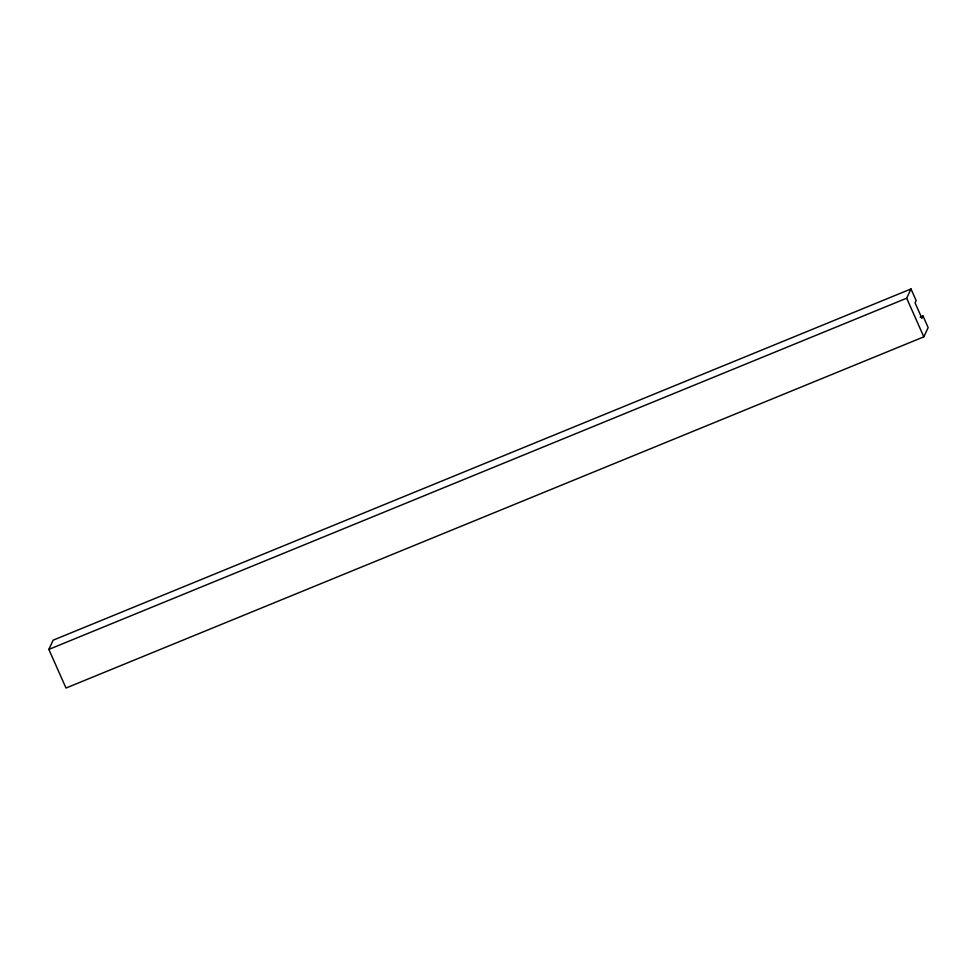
<?xml version="1.0" encoding="UTF-8"?>
<svg xmlns="http://www.w3.org/2000/svg" width="977" height="977" viewBox="0 0 977 977"><rect width="100%" height="100%" fill="white"/><g stroke="black" fill="none" stroke-linecap="round" stroke-linejoin="round"><path stroke-width="1.47" d="M48.85 649.412L53.185 640.155L911.004 288.96L916.145 300.55L915.058 302.858L921.922 318.319L923.009 315.998L928.15 327.588L923.815 336.845L65.996 688.04L48.85 649.412L906.668 298.205L911.004 288.96M920.187 317.159L923.009 315.998M906.668 298.205L923.815 336.845"/></g></svg>
